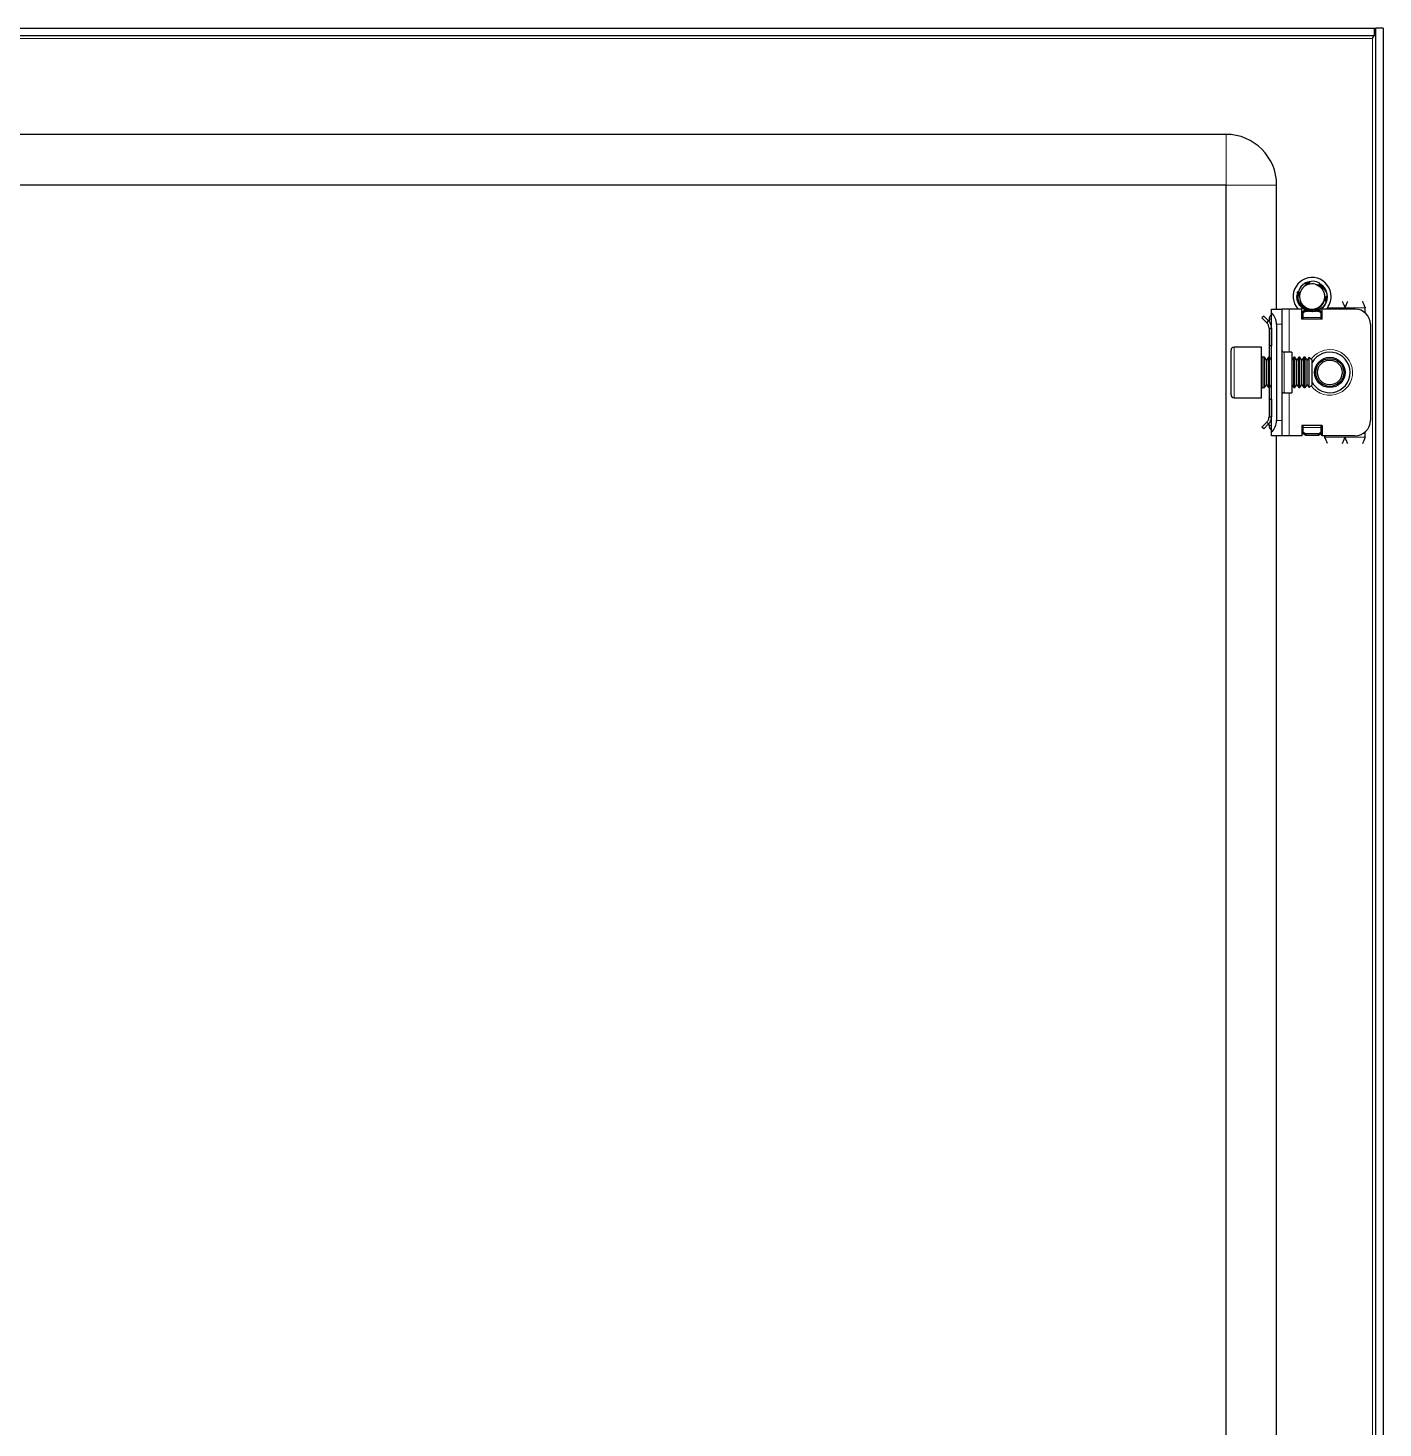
# Model space of a CAD drawing. Header units: millimetres. Extents: x -362 to 1083, y -390 to 999.
# Drawn here: x 815.4 to 1082.9, y 594.2 to 870.6 of the extents above; entities that cross this region are included whole.
import ezdxf

# ---------------------------------------------------------------- set-up
doc = ezdxf.new("R2010")
doc.units = ezdxf.units.MM

msp = doc.modelspace()

# ---------------------------------------------------------------- linework, layer by layer
at = {"color": 7, "linetype": 'Continuous', "lineweight": 25}
for p, q in [((538.63, 870.6), (1081.23, 870.6)), ((538.63, 869.1), (1081.23, 869.1)), ((1081.07, 869.1), (1080.83, 868.5)), ((1081.23, 869.1), (1081.23, 870.6)), ((1082.93, 870.6), (1081.43, 870.6)), ((1081.43, 870.6), (1081.43, -290.4)), ((1082.93, 870.6), (1082.93, -290.4)), ((1051.93, 849.6), (567.93, 849.6)), ((1051.93, 839.6), (567.93, 839.6)), ((1051.93, -259.4), (1051.93, 839.6)), ((1061.93, 815.1), (1061.93, 839.6)), ((1066.01, 818.3), (1066, 818.26)), ((1066.01, 818.3), (1066.09, 818.54)), ((1066.06, 818.49), (1066.05, 818.45)), ((1066.64, 819.52), (1067.17, 820.03)), ((1066.74, 819.65), (1067.02, 819.92)), ((1066.85, 819.77), (1066.82, 819.74)), ((1066.85, 819.77), (1067.01, 819.9)), ((1067.31, 820.12), (1067.51, 820.24)), ((1067.48, 820.23), (1067.44, 820.2)), ((1067.48, 820.16), (1067.44, 820.2)), ((1067.48, 820.23), (1067.71, 820.31)), ((1067.66, 820.32), (1067.62, 820.3)), ((1067.86, 820.4), (1067.81, 820.38)), ((1067.86, 820.4), (1068.08, 820.47)), ((1068.05, 820.47), (1068, 820.45)), ((1068.24, 820.52), (1068.19, 820.51)), ((1069.13, 820.59), (1068.38, 820.52)), ((1070.62, 820.08), (1070.58, 820.1)), ((1070.79, 819.95), (1070.75, 819.98)), ((1070.95, 819.82), (1070.91, 819.85)), ((1071.09, 819.68), (1071.06, 819.71)), ((1071.09, 819.68), (1071.21, 819.55)), ((1071.2, 819.56), (1071.19, 819.58)), ((1071.22, 818.47), (1071.39, 818.06)), ((1065.93, 817.69), (1065.96, 817.95)), ((1065.93, 817.49), (1065.96, 817.73)), ((1065.93, 817.69), (1065.93, 817.64)), ((1065.93, 817.49), (1065.93, 817.44)), ((1065.94, 817.9), (1065.94, 817.85)), ((1065.95, 817.29), (1065.95, 817.24)), ((1065.97, 818.11), (1065.96, 818.06)), ((1065.97, 817.1), (1065.98, 817.05)), ((1066.01, 816.92), (1066.02, 816.87)), ((1066.06, 816.74), (1066.07, 816.69)), ((1066.11, 816.56), (1066.12, 816.55)), ((1066.7, 815.59), (1066.73, 815.56)), ((1066.84, 815.45), (1066.87, 815.42)), ((1067.15, 815.19), (1066.94, 815.37)), ((1071.2, 815.63), (1071.03, 815.51)), ((1071.17, 815.67), (1071.05, 815.48)), ((1071.71, 816.48), (1071.61, 816.3)), ((1071.76, 816.62), (1071.78, 816.66)), ((1071.82, 816.8), (1071.83, 816.85)), ((1071.92, 817.4), (1071.86, 817.09)), ((1071.87, 816.99), (1071.88, 817.04)), ((1071.9, 817.2), (1071.91, 817.25)), ((1071.92, 817.4), (1071.93, 817.45)), ((1071.93, 817.6), (1071.93, 817.6)), ((1079.43, 814.34), (1079.43, 815.35)), ((1059.37, 813.74), (1059.01, 813.39)), ((1059.99, 812.41), (1059.01, 813.39)), ((1060.34, 812.76), (1059.37, 813.74)), ((1059.99, 812.41), (1060.34, 812.76)), ((1060.43, 813.1), (1060.43, 812.71)), ((1060.72, 813.81), (1060.93, 814.01)), ((1060.93, 815.1), (1062.93, 815.1)), ((1060.93, 814.34), (1060.93, 815.1)), ((1060.93, 790.86), (1060.93, 814.34)), ((1062.93, 815.1), (1062.93, 812.1)), ((1064.43, 815.1), (1062.93, 815.1)), ((1066.93, 815.1), (1064.43, 815.1)), ((1066.93, 813.1), (1066.93, 815.1)), ((1067.18, 814.28), (1066.93, 814.43)), ((1070.93, 813.1), (1066.93, 813.1)), ((1066.99, 815.31), (1067.03, 815.28)), ((1067.15, 815.19), (1067.19, 815.16)), ((1067.18, 814.72), (1067.52, 814.96)), ((1067.68, 814.72), (1067.18, 814.37)), ((1067.18, 814.37), (1067.18, 814.72)), ((1067.18, 813.45), (1067.18, 814.37)), ((1067.18, 813.1), (1067.18, 813.45)), ((1067.32, 815.07), (1067.36, 815.04)), ((1067.5, 814.96), (1067.36, 815.08)), ((1067.5, 814.96), (1067.54, 814.94)), ((1067.68, 814.72), (1068.08, 814.72)), ((1067.85, 814.8), (1067.9, 814.78)), ((1068.03, 814.74), (1068.07, 814.72)), ((1068.21, 814.69), (1068.25, 814.68)), ((1069.38, 814.64), (1069.2, 814.61)), ((1069.53, 814.66), (1069.57, 814.67)), ((1069.91, 814.76), (1069.72, 814.72)), ((1069.77, 814.72), (1070.18, 814.72)), ((1070.68, 814.37), (1070.18, 814.72)), ((1070.47, 815.02), (1070.2, 814.9)), ((1070.27, 815.01), (1070.68, 814.72)), ((1070.79, 815.25), (1070.61, 815.16)), ((1070.68, 814.72), (1070.68, 814.37)), ((1070.68, 814.37), (1070.68, 813.45)), ((1070.68, 813.45), (1070.68, 813.1)), ((1070.93, 814.43), (1070.73, 814.31)), ((1070.73, 814.31), (1070.73, 813.1)), ((1070.93, 813.1), (1070.93, 815.1)), ((1077.43, 815.1), (1070.93, 815.1)), ((1060.43, 811.35), (1060.93, 811.35)), ((1060.43, 811.35), (1060.43, 807.85)), ((1060.93, 811.35), (1060.93, 807.85)), ((1061.93, 812.1), (1061.93, 793.1)), ((1062.93, 812.1), (1062.93, 793.1)), ((1080.43, 812.1), (1080.43, 793.1)), ((1058.93, 807.6), (1053.53, 807.6)), ((1058.93, 797.6), (1058.93, 807.6)), ((1060.93, 807.85), (1060.43, 807.85)), ((1060.43, 807.85), (1060.43, 805.6)), ((1052.93, 798.2), (1052.93, 807)), ((1059.54, 805.6), (1059.18, 805.6)), ((1059.93, 805.05), (1059.54, 805.6)), ((1059.54, 805.13), (1059.54, 805.6)), ((1059.54, 799.6), (1059.54, 805.13)), ((1060.32, 805.6), (1059.93, 805.05)), ((1059.93, 804.66), (1059.93, 805.05)), ((1059.93, 800.15), (1059.93, 804.66)), ((1060.54, 805.6), (1060.32, 805.6)), ((1060.32, 805.13), (1060.32, 805.6)), ((1060.32, 799.6), (1060.32, 805.13)), ((1060.93, 805.05), (1060.54, 805.6)), ((1060.54, 805.13), (1060.54, 805.6)), ((1060.54, 799.6), (1060.54, 805.13)), ((1064.93, 806.6), (1063.43, 806.6)), ((1064.93, 806.6), (1064.93, 798.6)), ((1065.32, 805.6), (1064.93, 805.05)), ((1065.54, 805.6), (1065.32, 805.6)), ((1065.32, 805.13), (1065.32, 805.6)), ((1065.32, 799.6), (1065.32, 805.13)), ((1065.93, 805.05), (1065.54, 805.6)), ((1065.54, 805.13), (1065.54, 805.6)), ((1065.54, 799.6), (1065.54, 805.13)), ((1066.32, 805.6), (1065.93, 805.05)), ((1065.93, 804.66), (1065.93, 805.05)), ((1065.93, 800.15), (1065.93, 804.66)), ((1066.54, 805.6), (1066.32, 805.6)), ((1066.32, 805.13), (1066.32, 805.6)), ((1066.32, 799.6), (1066.32, 805.13)), ((1066.93, 805.05), (1066.54, 805.6)), ((1066.54, 805.13), (1066.54, 805.6)), ((1066.54, 799.6), (1066.54, 805.13)), ((1067.32, 805.6), (1066.93, 805.05)), ((1066.93, 804.66), (1066.93, 805.05)), ((1066.93, 800.15), (1066.93, 804.66)), ((1067.54, 805.6), (1067.32, 805.6)), ((1067.32, 805.13), (1067.32, 805.6)), ((1067.32, 799.6), (1067.32, 805.13)), ((1067.93, 805.05), (1067.54, 805.6)), ((1067.54, 805.13), (1067.54, 805.6)), ((1067.54, 799.6), (1067.54, 805.13)), ((1068.32, 805.6), (1067.93, 805.05)), ((1067.93, 804.66), (1067.93, 805.05)), ((1067.93, 800.15), (1067.93, 804.66)), ((1068.37, 805.6), (1068.32, 805.6)), ((1068.32, 805.13), (1068.32, 805.6)), ((1068.32, 799.6), (1068.32, 805.13)), ((1068.93, 805.05), (1068.37, 805.6)), ((1068.37, 799.6), (1068.37, 805.6)), ((1068.93, 800.15), (1068.93, 805.05)), ((1059.18, 799.6), (1059.54, 799.6)), ((1059.54, 799.6), (1059.93, 800.15)), ((1059.93, 800.15), (1060.32, 799.6)), ((1060.32, 799.6), (1060.54, 799.6)), ((1060.43, 799.6), (1060.43, 797.35)), ((1060.54, 799.6), (1060.93, 800.15)), ((1064.93, 800.15), (1065.32, 799.6)), ((1065.32, 799.6), (1065.54, 799.6)), ((1065.54, 799.6), (1065.93, 800.15)), ((1065.93, 800.15), (1066.32, 799.6)), ((1066.32, 799.6), (1066.54, 799.6)), ((1066.54, 799.6), (1066.93, 800.15)), ((1066.93, 800.15), (1067.32, 799.6)), ((1067.32, 799.6), (1067.54, 799.6)), ((1067.54, 799.6), (1067.93, 800.15)), ((1067.93, 800.15), (1068.32, 799.6)), ((1068.32, 799.6), (1068.37, 799.6)), ((1068.37, 799.6), (1068.93, 800.15)), ((1053.53, 797.6), (1058.93, 797.6)), ((1060.43, 797.35), (1060.93, 797.35)), ((1060.43, 797.35), (1060.43, 793.85)), ((1060.93, 797.35), (1060.93, 793.85)), ((1063.43, 798.6), (1064.93, 798.6)), ((1060.43, 793.85), (1060.93, 793.85)), ((1059.99, 792.79), (1059.01, 791.81)), ((1059.37, 791.46), (1059.01, 791.81)), ((1060.34, 792.44), (1059.37, 791.46)), ((1059.99, 792.79), (1060.34, 792.44)), ((1060.43, 792.1), (1060.43, 792.56)), ((1060.93, 791.19), (1060.72, 791.39)), ((1060.93, 790.1), (1060.93, 790.86)), ((1062.93, 793.1), (1062.93, 790.1)), ((1070.93, 792.1), (1066.93, 792.1)), ((1066.93, 792.1), (1066.93, 790.1)), ((1067.18, 791.75), (1067.18, 792.1)), ((1067.18, 790.83), (1067.18, 791.75)), ((1067.18, 790.83), (1067.68, 790.48)), ((1067.18, 790.48), (1067.18, 790.83)), ((1067.68, 790.13), (1067.18, 790.48)), ((1070.18, 790.48), (1067.68, 790.48)), ((1067.68, 790.48), (1067.68, 790.13)), ((1070.18, 790.48), (1070.68, 790.83)), ((1070.18, 790.13), (1070.18, 790.48)), ((1070.68, 790.48), (1070.18, 790.13)), ((1070.68, 792.1), (1070.68, 791.75)), ((1070.68, 791.75), (1070.68, 790.83)), ((1070.68, 790.83), (1070.68, 790.48)), ((1070.73, 792.1), (1070.73, 790.22)), ((1070.93, 792.1), (1070.93, 790.1)), ((1079.43, 789.85), (1079.43, 790.86)), ((1062.93, 790.1), (1060.93, 790.1)), ((1061.93, 302.6), (1061.93, 790.1)), ((1064.43, 790.1), (1062.93, 790.1)), ((1066.93, 790.1), (1064.43, 790.1)), ((1070.18, 790.13), (1067.68, 790.13)), ((1070.73, 790.22), (1070.93, 790.22)), ((1077.43, 790.1), (1070.93, 790.1)), ((1071.43, 789.85), (1071.43, 790.1))]:
    msp.add_line(p, q, dxfattribs=at)
at = {"color": 8, "linetype": 'Continuous', "lineweight": 18}
for p, q in [((539.03, 868.5), (1080.83, 868.5)), ((1080.83, 868.5), (1080.83, -288.3)), ((1051.93, 839.6), (1051.93, 849.6)), ((1051.93, 839.6), (1061.93, 839.6)), ((1071.93, 815.35), (1075.43, 815.35)), ((1079.43, 815.35), (1075.43, 815.35)), ((1060.93, 813.1), (1060.43, 813.1)), ((1060.93, 813.6), (1060.72, 813.81)), ((1064.43, 815.1), (1064.43, 806.6)), ((1070.68, 813.45), (1067.18, 813.45)), ((1062.93, 812.1), (1061.93, 812.1)), ((1053.53, 807.6), (1053.53, 797.6)), ((1059.18, 805.6), (1059.18, 800.98)), ((1063.43, 806.6), (1063.43, 798.6)), ((1059.18, 800.98), (1059.18, 799.6)), ((1064.43, 798.6), (1064.43, 790.1)), ((1060.93, 792.1), (1060.43, 792.1)), ((1060.93, 791.6), (1060.72, 791.39)), ((1061.93, 793.1), (1062.93, 793.1)), ((1067.18, 791.75), (1070.68, 791.75)), ((1075.43, 789.85), (1071.43, 789.85)), ((1079.43, 789.85), (1075.43, 789.85))]:
    msp.add_line(p, q, dxfattribs=at)
at = {"color": 7, "linetype": 'Continuous', "lineweight": 25}
for radius in [3, 2.76, 2.45]:
    msp.add_circle((1072.43, 802.6), radius, dxfattribs=at)
for centre, radius, start, end in [((1051.93, 839.6), 10, 0, 90), ((1068.93, 817.6), 3.75, 0, 221.8103), ((1068.93, 817.6), 2.5, 108.5944, 168.5944), ((1068.93, 817.6), 2.5, 75.8881, 108.5944), ((1068.93, 817.6), 3, 59.9286, 86.2193), ((1068.93, 817.6), 3, 360, 40.7437), ((1068.93, 817.6), 2.5, 168.5944, 228.5944), ((1068.93, 817.6), 2.5, 228.5944, 288.5944), ((1068.93, 817.6), 2.5, 288.5944, 348.5944), ((1068.93, 817.6), 2.5, 348.5944, 10.5165), ((1068.93, 817.6), 3.75, 318.1897, 0), ((1061.43, 813.1), 1, 135, 180), ((1058.93, 812.1), 3, 360, 48.1897), ((1077.43, 812.1), 3, 360, 90), ((1053.53, 807), 0.6, 90, 180), ((1063.43, 807.1), 0.5, 180, 270), ((1059.18, 805.85), 0.25, 180, 270), ((1072.43, 802.6), 4, 270, 151.045), ((1059.18, 799.35), 0.25, 90, 180), ((1072.43, 802.6), 4, 208.955, 270), ((1053.53, 798.2), 0.6, 180, 270), ((1063.43, 798.1), 0.5, 90, 180), ((1061.43, 792.1), 1, 180, 225), ((1058.93, 793.1), 3, 311.8103, 360), ((1077.43, 793.1), 3, 270, 360)]:
    msp.add_arc(centre, radius, start, end, dxfattribs=at)
at = {"color": 8, "linetype": 'Continuous', "lineweight": 18}
for start, end in [(215.4622, 90), (90, 144.5378)]:
    msp.add_arc((1072.43, 802.6), 4.5, start, end, dxfattribs=at)
at = {"color": 7, "linetype": 'Continuous', "lineweight": 25}
msp.add_open_spline([(1080.83, 868.5), (1080.86, 868.58), (1080.93, 868.74), (1081.03, 868.93), (1081.13, 869.07), (1081.2, 869.09), (1081.23, 869.1)], degree=3, dxfattribs=at)
for points, knots in [([(1081.43, 870.6), (1081.42, 870.42), (1081.39, 870.06), (1081.31, 869.68), (1081.23, 869.49), (1081.23, 869.48)], [0, 0, 0, 0, 0.48755, 0.97507, 1, 1, 1, 1]), ([(1065.97, 818.11), (1066.01, 818.11), (1066.07, 818.13), (1066.17, 818.13), (1066.26, 818.12), (1066.33, 818.09), (1066.4, 818.05), (1066.43, 818.02), (1066.45, 818)], [0, 0, 0, 0, 0.205811, 0.38496, 0.558827, 0.724121, 0.878934, 1, 1, 1, 1]), ([(1066.43, 818.05), (1066.41, 818.07), (1066.37, 818.12), (1066.29, 818.18), (1066.2, 818.22), (1066.1, 818.25), (1066.04, 818.26), (1066, 818.26)], [0, 0, 0, 0, 0.183111, 0.381533, 0.579913, 0.787111, 1, 1, 1, 1]), ([(1066.01, 818.3), (1066.05, 818.31), (1066.11, 818.32), (1066.21, 818.3), (1066.29, 818.28), (1066.36, 818.24), (1066.42, 818.19), (1066.45, 818.15), (1066.46, 818.13)], [0, 0, 0, 0, 0.207037, 0.38272, 0.55212, 0.712365, 0.86221, 1, 1, 1, 1]), ([(1066.47, 818.14), (1066.46, 818.16), (1066.44, 818.2), (1066.38, 818.27), (1066.31, 818.34), (1066.23, 818.39), (1066.14, 818.43), (1066.08, 818.44), (1066.05, 818.45)], [0, 0, 0, 0, 0.112687, 0.266978, 0.464332, 0.661607, 0.829157, 1, 1, 1, 1]), ([(1066.06, 818.49), (1066.09, 818.49), (1066.15, 818.49), (1066.24, 818.47), (1066.31, 818.43), (1066.38, 818.38), (1066.43, 818.32), (1066.46, 818.27), (1066.48, 818.23), (1066.48, 818.21)], [0, 0, 0, 0, 0.164802, 0.328662, 0.485343, 0.633184, 0.771489, 0.900657, 1, 1, 1, 1]), ([(1067.47, 820.15), (1067.39, 820.1), (1067.05, 819.87), (1066.55, 819.37), (1066.33, 818.81), (1066.23, 818.57)], [0, 0, 0, 0, 0.128781, 0.613629, 1, 1, 1, 1]), ([(1066.23, 818.57), (1066.23, 818.57), (1066.26, 818.56), (1066.31, 818.53), (1066.38, 818.48), (1066.42, 818.43), (1066.46, 818.35), (1066.49, 818.25), (1066.49, 818.15), (1066.48, 818.1), (1066.48, 818.09)], [0, 0, 0, 0, 0.022761, 0.192243, 0.346896, 0.477535, 0.588677, 0.783334, 0.968624, 1, 1, 1, 1]), ([(1066.5, 818.17), (1066.49, 818.2), (1066.48, 818.26), (1066.44, 818.35), (1066.39, 818.42), (1066.33, 818.49), (1066.28, 818.54), (1066.24, 818.56), (1066.23, 818.57)], [0, 0, 0, 0, 0.182737, 0.363423, 0.543947, 0.724373, 0.904747, 1, 1, 1, 1]), ([(1068.13, 819.97), (1068.12, 819.97), (1068.07, 819.95), (1067.99, 819.94), (1067.9, 819.94), (1067.81, 819.95), (1067.72, 819.98), (1067.64, 820.01), (1067.56, 820.06), (1067.51, 820.11), (1067.48, 820.14), (1067.47, 820.15)], [0, 0, 0, 0, 0.0429601, 0.1733, 0.2742626, 0.4010814, 0.5277159, 0.6542588, 0.7807587, 0.9368521, 1, 1, 1, 1]), ([(1067.48, 820.23), (1067.51, 820.21), (1067.57, 820.17), (1067.64, 820.1), (1067.68, 820.04), (1067.7, 820), (1067.7, 819.99)], [0, 0, 0, 0, 0.319514, 0.608493, 0.891527, 1, 1, 1, 1]), ([(1067.77, 819.96), (1067.77, 819.96), (1067.77, 820), (1067.76, 820.07), (1067.73, 820.16), (1067.68, 820.24), (1067.64, 820.28), (1067.62, 820.3)], [0, 0, 0, 0, 0.00279, 0.269575, 0.536371, 0.765499, 1, 1, 1, 1]), ([(1067.66, 820.32), (1067.69, 820.3), (1067.75, 820.26), (1067.81, 820.18), (1067.85, 820.1), (1067.88, 820.02), (1067.88, 819.97), (1067.88, 819.94)], [0, 0, 0, 0, 0.234253, 0.442787, 0.646465, 0.841043, 1, 1, 1, 1]), ([(1067.92, 819.94), (1067.92, 819.97), (1067.93, 820.03), (1067.92, 820.13), (1067.9, 820.22), (1067.86, 820.31), (1067.83, 820.36), (1067.81, 820.38)], [0, 0, 0, 0, 0.181695, 0.396783, 0.61186, 0.803681, 1, 1, 1, 1]), ([(1067.86, 820.4), (1067.88, 820.38), (1067.93, 820.33), (1067.98, 820.25), (1068.01, 820.16), (1068.03, 820.08), (1068.03, 820.01), (1068.02, 819.96), (1068.02, 819.95)], [0, 0, 0, 0, 0.208724, 0.39105, 0.568219, 0.73683, 0.894853, 1, 1, 1, 1]), ([(1068.04, 819.95), (1068.04, 819.96), (1068.06, 820), (1068.08, 820.07), (1068.08, 820.17), (1068.07, 820.27), (1068.05, 820.37), (1068.02, 820.42), (1068, 820.45)], [0, 0, 0, 0, 0.043388, 0.23288, 0.422274, 0.611632, 0.803279, 1, 1, 1, 1]), ([(1068.05, 820.47), (1068.07, 820.44), (1068.11, 820.39), (1068.15, 820.3), (1068.17, 820.22), (1068.17, 820.13), (1068.16, 820.06), (1068.14, 820), (1068.13, 819.98), (1068.12, 819.97)], [0, 0, 0, 0, 0.198483, 0.367712, 0.531083, 0.685778, 0.830503, 0.965152, 1, 1, 1, 1]), ([(1068.38, 820.52), (1068.39, 820.51), (1068.41, 820.46), (1068.43, 820.39), (1068.43, 820.3), (1068.41, 820.23), (1068.37, 820.15), (1068.31, 820.07), (1068.22, 820), (1068.16, 819.98), (1068.13, 819.97)], [0, 0, 0, 0, 0.098631, 0.238541, 0.378532, 0.49895, 0.601027, 0.777401, 0.9101, 1, 1, 1, 1]), ([(1068.15, 819.99), (1068.16, 820.01), (1068.19, 820.06), (1068.22, 820.15), (1068.24, 820.25), (1068.24, 820.37), (1068.21, 820.46), (1068.19, 820.51)], [0, 0, 0, 0, 0.13286, 0.29106, 0.491007, 0.69089, 1, 1, 1, 1]), ([(1068.24, 820.52), (1068.25, 820.49), (1068.28, 820.44), (1068.31, 820.36), (1068.31, 820.27), (1068.31, 820.2), (1068.28, 820.1), (1068.24, 820.04), (1068.21, 820.01)], [0, 0, 0, 0, 0.16279, 0.324686, 0.479688, 0.626058, 0.76302, 1, 1, 1, 1]), ([(1068.23, 820.02), (1068.24, 820.02), (1068.27, 820.05), (1068.3, 820.11), (1068.34, 820.19), (1068.38, 820.28), (1068.39, 820.37), (1068.39, 820.46), (1068.38, 820.5), (1068.38, 820.52)], [0, 0, 0, 0, 0.036757, 0.196192, 0.355485, 0.51469, 0.719746, 0.882005, 1, 1, 1, 1]), ([(1069.54, 820.02), (1069.82, 819.97), (1070.12, 819.92), (1070.39, 819.79), (1070.39, 819.79)], [0, 0, 0, 0, 0.965671, 1, 1, 1, 1]), ([(1069.54, 820.02), (1069.63, 819.99), (1069.77, 819.93), (1069.9, 819.86), (1069.94, 819.83)], [0, 0, 0, 0, 0.681733, 1, 1, 1, 1]), ([(1069.94, 819.83), (1070.01, 819.8), (1070.33, 819.64), (1070.84, 819.22), (1071.09, 818.72), (1071.22, 818.47)], [0, 0, 0, 0, 0.130652, 0.560007, 1, 1, 1, 1]), ([(1070.39, 819.79), (1070.39, 819.8), (1070.38, 819.85), (1070.37, 819.92), (1070.37, 820.01), (1070.39, 820.11), (1070.42, 820.17), (1070.43, 820.2)], [0, 0, 0, 0, 0.113604, 0.31095, 0.508229, 0.75166, 1, 1, 1, 1]), ([(1070.45, 820.19), (1070.45, 820.15), (1070.45, 820.08), (1070.42, 819.98), (1070.4, 819.92), (1070.38, 819.9), (1070.38, 819.9)], [0, 0, 0, 0, 0.357139, 0.680979, 0.998183, 1, 1, 1, 1]), ([(1070.39, 819.81), (1070.41, 819.83), (1070.46, 819.87), (1070.51, 819.94), (1070.56, 820.02), (1070.57, 820.07), (1070.58, 820.1)], [0, 0, 0, 0, 0.2282538, 0.5103507, 0.7523188, 1, 1, 1, 1]), ([(1071, 819.38), (1070.98, 819.38), (1070.94, 819.37), (1070.85, 819.36), (1070.75, 819.37), (1070.66, 819.41), (1070.58, 819.46), (1070.5, 819.55), (1070.43, 819.66), (1070.41, 819.75), (1070.39, 819.79)], [0, 0, 0, 0, 0.0736464, 0.1695635, 0.351373, 0.4388934, 0.519676, 0.6829056, 0.8511995, 1, 1, 1, 1]), ([(1070.62, 820.08), (1070.62, 820.04), (1070.61, 819.97), (1070.58, 819.88), (1070.53, 819.8), (1070.48, 819.74), (1070.44, 819.71), (1070.42, 819.7)], [0, 0, 0, 0, 0.240212, 0.454711, 0.664287, 0.864517, 1, 1, 1, 1]), ([(1070.44, 819.66), (1070.46, 819.67), (1070.52, 819.7), (1070.6, 819.76), (1070.66, 819.82), (1070.72, 819.9), (1070.74, 819.96), (1070.75, 819.98)], [0, 0, 0, 0, 0.172104, 0.391099, 0.610089, 0.802801, 1, 1, 1, 1]), ([(1070.79, 819.95), (1070.78, 819.92), (1070.77, 819.85), (1070.72, 819.76), (1070.67, 819.69), (1070.61, 819.64), (1070.55, 819.6), (1070.5, 819.59), (1070.49, 819.58)], [0, 0, 0, 0, 0.209239, 0.392702, 0.571062, 0.740844, 0.899958, 1, 1, 1, 1]), ([(1070.5, 819.56), (1070.51, 819.56), (1070.55, 819.57), (1070.63, 819.59), (1070.72, 819.64), (1070.79, 819.7), (1070.86, 819.77), (1070.89, 819.82), (1070.91, 819.85)], [0, 0, 0, 0, 0.0505, 0.241124, 0.431653, 0.622154, 0.808692, 1, 1, 1, 1]), ([(1070.95, 819.82), (1070.94, 819.79), (1070.91, 819.72), (1070.86, 819.65), (1070.8, 819.58), (1070.73, 819.54), (1070.65, 819.51), (1070.6, 819.49), (1070.57, 819.49), (1070.56, 819.49)], [0, 0, 0, 0, 0.198035, 0.367663, 0.531495, 0.686664, 0.831818, 0.981917, 1, 1, 1, 1]), ([(1070.58, 819.48), (1070.58, 819.48), (1070.61, 819.48), (1070.68, 819.49), (1070.77, 819.51), (1070.85, 819.54), (1070.92, 819.58), (1071, 819.64), (1071.04, 819.69), (1071.06, 819.71)], [0, 0, 0, 0, 0.018281, 0.175639, 0.332896, 0.490097, 0.647274, 0.821632, 1, 1, 1, 1]), ([(1071.09, 819.68), (1071.08, 819.66), (1071.05, 819.6), (1070.99, 819.54), (1070.92, 819.49), (1070.85, 819.45), (1070.77, 819.43), (1070.7, 819.42), (1070.65, 819.43), (1070.62, 819.44)], [0, 0, 0, 0, 0.159446, 0.318034, 0.469983, 0.61348, 0.747649, 0.872856, 1, 1, 1, 1]), ([(1070.64, 819.43), (1070.67, 819.42), (1070.73, 819.41), (1070.81, 819.41), (1070.89, 819.42), (1070.97, 819.44), (1071.08, 819.49), (1071.15, 819.54), (1071.19, 819.58)], [0, 0, 0, 0, 0.149407, 0.278563, 0.407661, 0.536722, 0.727045, 1, 1, 1, 1]), ([(1071.2, 819.56), (1071.19, 819.53), (1071.15, 819.49), (1071.09, 819.43), (1071.04, 819.4), (1071, 819.38), (1071, 819.38)], [0, 0, 0, 0, 0.315056, 0.630194, 0.945514, 1, 1, 1, 1]), ([(1071, 819.38), (1071.02, 819.36), (1071.27, 819.14), (1071.61, 818.68), (1071.86, 818.07), (1071.91, 817.72), (1071.93, 817.6)], [0, 0, 0, 0, 0.050685, 0.485619, 0.826643, 1, 1, 1, 1]), ([(1065.93, 817.69), (1065.96, 817.71), (1066.02, 817.74), (1066.12, 817.76), (1066.21, 817.77), (1066.26, 817.76), (1066.28, 817.76)], [0, 0, 0, 0, 0.293779, 0.558982, 0.818494, 1, 1, 1, 1]), ([(1066.16, 817.67), (1066.14, 817.67), (1066.09, 817.68), (1066.01, 817.67), (1065.96, 817.65), (1065.93, 817.64)], [0, 0, 0, 0, 0.236131, 0.613435, 1, 1, 1, 1]), ([(1066.7, 815.59), (1066.58, 815.74), (1066.3, 816.09), (1066.01, 816.75), (1065.96, 817.26), (1065.93, 817.51)], [0, 0, 0, 0, 0.274163, 0.639603, 1, 1, 1, 1]), ([(1065.94, 817.9), (1065.98, 817.91), (1066.04, 817.94), (1066.14, 817.95), (1066.23, 817.95), (1066.31, 817.93), (1066.37, 817.91), (1066.39, 817.89), (1066.39, 817.89)], [0, 0, 0, 0, 0.227908, 0.430276, 0.627707, 0.816134, 0.99284, 1, 1, 1, 1]), ([(1066.32, 817.8), (1066.32, 817.8), (1066.28, 817.83), (1066.21, 817.85), (1066.12, 817.87), (1066.03, 817.87), (1065.97, 817.86), (1065.94, 817.85)], [0, 0, 0, 0, 0.050156, 0.304513, 0.55888, 0.776903, 1, 1, 1, 1]), ([(1066.04, 816.86), (1066.02, 816.9), (1065.96, 817.05), (1065.95, 817.21), (1065.94, 817.33)], [0, 0, 0, 0, 0.2829098, 1, 1, 1, 1]), ([(1066.41, 817.92), (1066.38, 817.94), (1066.33, 817.98), (1066.24, 818.02), (1066.15, 818.05), (1066.06, 818.06), (1065.99, 818.06), (1065.96, 818.06)], [0, 0, 0, 0, 0.19243, 0.403622, 0.614801, 0.805152, 1, 1, 1, 1]), ([(1066.24, 816.3), (1066.22, 816.33), (1066.13, 816.47), (1066.08, 816.63), (1066.05, 816.76)], [0, 0, 0, 0, 0.192577, 1, 1, 1, 1]), ([(1066.48, 818.09), (1066.47, 818.07), (1066.45, 817.99), (1066.4, 817.89), (1066.33, 817.8), (1066.26, 817.74), (1066.19, 817.69), (1066.14, 817.66), (1066.1, 817.64), (1066.09, 817.64)], [0, 0, 0, 0, 0.125166, 0.336769, 0.488675, 0.640371, 0.791962, 0.943503, 1, 1, 1, 1]), ([(1066.09, 817.64), (1066.1, 817.57), (1066.11, 817.17), (1066.29, 816.5), (1066.66, 816.03), (1066.83, 815.8)], [0, 0, 0, 0, 0.108003, 0.585763, 1, 1, 1, 1]), ([(1066.62, 815.72), (1066.58, 815.76), (1066.44, 815.89), (1066.35, 816.07), (1066.28, 816.19)], [0, 0, 0, 0, 0.288707, 1, 1, 1, 1]), ([(1066.7, 815.59), (1066.72, 815.61), (1066.75, 815.66), (1066.82, 815.72), (1066.89, 815.76), (1066.96, 815.79), (1067.03, 815.81), (1067.1, 815.81), (1067.13, 815.8), (1067.15, 815.79)], [0, 0, 0, 0, 0.169226, 0.337427, 0.497935, 0.649179, 0.790582, 0.922688, 1, 1, 1, 1]), ([(1067.3, 815.74), (1067.28, 815.75), (1067.24, 815.76), (1067.14, 815.76), (1067.02, 815.74), (1066.91, 815.7), (1066.82, 815.64), (1066.76, 815.59), (1066.73, 815.56)], [0, 0, 0, 0, 0.0626043, 0.195119, 0.4619789, 0.6215739, 0.781143, 1, 1, 1, 1]), ([(1066.83, 815.8), (1066.83, 815.81), (1066.86, 815.82), (1066.91, 815.84), (1067, 815.85), (1067.1, 815.83), (1067.21, 815.78), (1067.26, 815.74), (1067.28, 815.73)], [0, 0, 0, 0, 0.0458661, 0.2307436, 0.3874614, 0.6582461, 0.861978, 1, 1, 1, 1]), ([(1067.19, 815.79), (1067.16, 815.8), (1067.1, 815.82), (1067.01, 815.83), (1066.91, 815.82), (1066.86, 815.81), (1066.83, 815.8)], [0, 0, 0, 0, 0.2517951, 0.502165, 0.752314, 1, 1, 1, 1]), ([(1066.84, 815.45), (1066.85, 815.48), (1066.88, 815.54), (1066.94, 815.61), (1067, 815.67), (1067.08, 815.71), (1067.16, 815.74), (1067.22, 815.74), (1067.26, 815.74)], [0, 0, 0, 0, 0.194636, 0.358964, 0.517123, 0.666522, 0.806184, 1, 1, 1, 1]), ([(1067.29, 815.68), (1067.25, 815.67), (1067.19, 815.66), (1067.09, 815.62), (1067.01, 815.57), (1066.93, 815.5), (1066.89, 815.45), (1066.87, 815.42)], [0, 0, 0, 0, 0.190996, 0.383798, 0.576553, 0.78528, 1, 1, 1, 1]), ([(1066.99, 815.31), (1067, 815.35), (1067.02, 815.41), (1067.07, 815.5), (1067.12, 815.56), (1067.19, 815.61), (1067.25, 815.65), (1067.28, 815.65), (1067.3, 815.65)], [0, 0, 0, 0, 0.219212, 0.409339, 0.593597, 0.768568, 0.932394, 1, 1, 1, 1]), ([(1067.39, 815.59), (1067.39, 815.59), (1067.35, 815.59), (1067.29, 815.56), (1067.2, 815.5), (1067.13, 815.44), (1067.07, 815.37), (1067.04, 815.31), (1067.03, 815.28)], [0, 0, 0, 0, 0.0026927, 0.2082095, 0.4136415, 0.6190567, 0.807274, 1, 1, 1, 1]), ([(1067.15, 815.19), (1067.16, 815.22), (1067.17, 815.29), (1067.21, 815.38), (1067.26, 815.45), (1067.32, 815.51), (1067.37, 815.55), (1067.4, 815.56), (1067.4, 815.57)], [0, 0, 0, 0, 0.222831, 0.420099, 0.612409, 0.79585, 0.967895, 1, 1, 1, 1]), ([(1067.45, 815.47), (1067.43, 815.46), (1067.39, 815.44), (1067.33, 815.39), (1067.27, 815.32), (1067.22, 815.24), (1067.2, 815.18), (1067.19, 815.16)], [0, 0, 0, 0, 0.084965, 0.329338, 0.573716, 0.784411, 1, 1, 1, 1]), ([(1067.28, 815.73), (1067.28, 815.72), (1067.32, 815.68), (1067.37, 815.62), (1067.42, 815.54), (1067.45, 815.45), (1067.48, 815.36), (1067.48, 815.31), (1067.48, 815.28)], [0, 0, 0, 0, 0.066273, 0.267344, 0.423096, 0.618734, 0.814089, 1, 1, 1, 1]), ([(1067.32, 815.07), (1067.32, 815.1), (1067.33, 815.17), (1067.36, 815.27), (1067.4, 815.35), (1067.44, 815.4), (1067.46, 815.42), (1067.46, 815.42)], [0, 0, 0, 0, 0.275174, 0.522846, 0.765225, 0.99702, 1, 1, 1, 1]), ([(1070.09, 815.24), (1070.15, 815.28), (1070.47, 815.46), (1070.97, 815.93), (1071.28, 816.51), (1071.36, 816.85), (1071.38, 816.91)], [0, 0, 0, 0, 0.104785, 0.513079, 0.918136, 1, 1, 1, 1]), ([(1071.76, 816.62), (1071.56, 816.2), (1071.24, 815.55), (1070.65, 815.15), (1070.45, 815.02)], [0, 0, 0, 0, 0.657042, 1, 1, 1, 1]), ([(1071.48, 816.08), (1071.46, 816.03), (1071.36, 815.73), (1071.11, 815.52), (1070.91, 815.34)], [0, 0, 0, 0, 0.171865, 1, 1, 1, 1]), ([(1070.94, 815.37), (1070.94, 815.38), (1070.95, 815.39), (1070.96, 815.4), (1070.97, 815.4)], [0, 0, 0, 0, 0.485158, 1, 1, 1, 1]), ([(1071.07, 815.5), (1071.08, 815.5), (1071.09, 815.52), (1071.1, 815.53), (1071.1, 815.53)], [0, 0, 0, 0, 0.4842322, 1, 1, 1, 1]), ([(1071.56, 816.21), (1071.53, 816.14), (1071.45, 815.93), (1071.29, 815.77), (1071.18, 815.66)], [0, 0, 0, 0, 0.333789, 1, 1, 1, 1]), ([(1071.35, 815.85), (1071.34, 815.83), (1071.3, 815.74), (1071.23, 815.68), (1071.19, 815.63)], [0, 0, 0, 0, 0.297677, 1, 1, 1, 1]), ([(1071.2, 815.63), (1071.2, 815.64), (1071.22, 815.66), (1071.23, 815.68), (1071.24, 815.69)], [0, 0, 0, 0, 0.296796, 1, 1, 1, 1]), ([(1071.38, 816.91), (1071.37, 816.95), (1071.36, 817.01), (1071.37, 817.08), (1071.38, 817.11)], [0, 0, 0, 0, 0.544473, 1, 1, 1, 1]), ([(1071.82, 816.8), (1071.79, 816.8), (1071.73, 816.8), (1071.64, 816.81), (1071.56, 816.84), (1071.5, 816.89), (1071.44, 816.94), (1071.4, 816.99), (1071.38, 817.03), (1071.37, 817.05)], [0, 0, 0, 0, 0.165667, 0.330522, 0.488809, 0.638525, 0.778629, 0.909213, 1, 1, 1, 1]), ([(1071.76, 816.62), (1071.74, 816.62), (1071.68, 816.63), (1071.6, 816.66), (1071.53, 816.7), (1071.47, 816.76), (1071.43, 816.82), (1071.39, 816.88), (1071.37, 816.93), (1071.37, 816.97), (1071.37, 816.98)], [0, 0, 0, 0, 0.154027, 0.307095, 0.452862, 0.590123, 0.718565, 0.838856, 0.95247, 1, 1, 1, 1]), ([(1071.38, 817.11), (1071.38, 817.11), (1071.39, 817.16), (1071.41, 817.22), (1071.43, 817.26), (1071.44, 817.27)], [0, 0, 0, 0, 0.157682, 0.80304, 1, 1, 1, 1]), ([(1071.44, 817.27), (1071.44, 817.38), (1071.46, 817.64), (1071.41, 817.9), (1071.39, 818.06)], [0, 0, 0, 0, 0.408521, 1, 1, 1, 1]), ([(1071.4, 817.1), (1071.42, 817.08), (1071.45, 817.04), (1071.51, 816.98), (1071.58, 816.93), (1071.66, 816.89), (1071.74, 816.86), (1071.8, 816.85), (1071.83, 816.85)], [0, 0, 0, 0, 0.137266, 0.30795, 0.478578, 0.649185, 0.822833, 1, 1, 1, 1]), ([(1071.4, 816.96), (1071.41, 816.95), (1071.43, 816.91), (1071.48, 816.84), (1071.55, 816.77), (1071.63, 816.72), (1071.7, 816.68), (1071.75, 816.67), (1071.78, 816.66)], [0, 0, 0, 0, 0.076151, 0.276704, 0.47712, 0.677473, 0.837574, 1, 1, 1, 1]), ([(1071.41, 817.25), (1071.42, 817.24), (1071.45, 817.2), (1071.51, 817.15), (1071.6, 817.1), (1071.69, 817.06), (1071.78, 817.04), (1071.84, 817.04), (1071.88, 817.04)], [0, 0, 0, 0, 0.069872, 0.258455, 0.446951, 0.635422, 0.81547, 1, 1, 1, 1]), ([(1071.87, 816.99), (1071.83, 816.99), (1071.77, 816.98), (1071.67, 816.98), (1071.59, 817), (1071.51, 817.04), (1071.45, 817.08), (1071.42, 817.11), (1071.41, 817.13)], [0, 0, 0, 0, 0.208898, 0.388587, 0.562428, 0.727295, 0.881578, 1, 1, 1, 1]), ([(1071.9, 817.2), (1071.87, 817.19), (1071.8, 817.16), (1071.71, 817.16), (1071.62, 817.17), (1071.53, 817.19), (1071.47, 817.22), (1071.44, 817.25), (1071.43, 817.26)], [0, 0, 0, 0, 0.214065, 0.402363, 0.585629, 0.760234, 0.923894, 1, 1, 1, 1]), ([(1071.44, 817.31), (1071.45, 817.33), (1071.46, 817.36), (1071.5, 817.41), (1071.56, 817.46), (1071.62, 817.51), (1071.7, 817.56), (1071.78, 817.58), (1071.86, 817.6), (1071.91, 817.6), (1071.93, 817.6)], [0, 0, 0, 0, 0.060221, 0.18113, 0.301988, 0.42281, 0.589437, 0.75603, 0.87711, 1, 1, 1, 1]), ([(1071.47, 817.36), (1071.49, 817.34), (1071.54, 817.3), (1071.63, 817.26), (1071.73, 817.24), (1071.82, 817.23), (1071.88, 817.24), (1071.91, 817.25)], [0, 0, 0, 0, 0.189173, 0.404697, 0.62022, 0.807935, 1, 1, 1, 1]), ([(1071.92, 817.4), (1071.89, 817.39), (1071.83, 817.36), (1071.73, 817.34), (1071.64, 817.34), (1071.56, 817.36), (1071.51, 817.38), (1071.49, 817.39)], [0, 0, 0, 0, 0.2350388, 0.4455322, 0.6512681, 0.8478535, 1, 1, 1, 1]), ([(1071.69, 816.49), (1071.68, 816.43), (1071.65, 816.3), (1071.58, 816.19), (1071.54, 816.13)], [0, 0, 0, 0, 0.462482, 1, 1, 1, 1]), ([(1071.57, 817.47), (1071.6, 817.46), (1071.66, 817.44), (1071.75, 817.43), (1071.84, 817.43), (1071.9, 817.45), (1071.93, 817.45)], [0, 0, 0, 0, 0.237597, 0.5167288, 0.7555275, 1, 1, 1, 1]), ([(1071.93, 817.61), (1071.9, 817.59), (1071.84, 817.56), (1071.74, 817.53), (1071.68, 817.53), (1071.66, 817.53)], [0, 0, 0, 0, 0.371226, 0.708872, 1, 1, 1, 1]), ([(1071.87, 816.99), (1071.86, 816.94), (1071.84, 816.86), (1071.81, 816.79), (1071.8, 816.76)], [0, 0, 0, 0, 0.6579883, 1, 1, 1, 1]), ([(1071.93, 817.61), (1071.93, 817.56), (1071.93, 817.48), (1071.92, 817.4), (1071.91, 817.38)], [0, 0, 0, 0, 0.659859, 1, 1, 1, 1]), ([(1074.86, 816.66), (1074.94, 816.51), (1075.11, 816.16), (1075.3, 815.67), (1075.41, 815.39), (1075.43, 815.35)], [0, 0, 0, 0, 0.4154826, 0.9171518, 1, 1, 1, 1]), ([(1075.43, 815.35), (1075.52, 815.59), (1075.72, 816.08), (1075.91, 816.48), (1076, 816.67)], [0, 0, 0, 0, 0.5020654, 1, 1, 1, 1]), ([(1078.86, 816.66), (1078.94, 816.51), (1079.11, 816.16), (1079.3, 815.67), (1079.41, 815.39), (1079.43, 815.35)], [0, 0, 0, 0, 0.415483, 0.917152, 1, 1, 1, 1]), ([(1060.93, 811.35), (1060.9, 811.59), (1060.85, 812.08), (1060.57, 812.53), (1060.37, 812.74), (1060.34, 812.76)], [0, 0, 0, 0, 0.461863, 0.923726, 1, 1, 1, 1]), ([(1067.48, 815.28), (1067.46, 815.26), (1067.42, 815.21), (1067.38, 815.13), (1067.37, 815.07), (1067.36, 815.04)], [0, 0, 0, 0, 0.351509, 0.671861, 1, 1, 1, 1]), ([(1067.48, 815.28), (1067.55, 815.25), (1067.87, 815.07), (1068.54, 814.89), (1069.16, 814.93), (1069.46, 815), (1069.46, 815)], [0, 0, 0, 0, 0.102158, 0.551599, 0.99962, 1, 1, 1, 1]), ([(1067.56, 815.26), (1067.56, 815.25), (1067.56, 815.22), (1067.55, 815.15), (1067.53, 815.06), (1067.5, 815), (1067.48, 814.97)], [0, 0, 0, 0, 0.058255, 0.305509, 0.64716, 1, 1, 1, 1]), ([(1069.53, 814.66), (1069.5, 814.65), (1069.18, 814.59), (1068.54, 814.58), (1067.88, 814.77), (1067.55, 814.94), (1067.48, 814.97)], [0, 0, 0, 0, 0.044285, 0.46488, 0.894202, 1, 1, 1, 1]), ([(1067.5, 814.96), (1067.5, 815), (1067.5, 815.07), (1067.52, 815.16), (1067.54, 815.22), (1067.56, 815.24)], [0, 0, 0, 0, 0.3714319, 0.710618, 1, 1, 1, 1]), ([(1068.41, 814.66), (1068.37, 814.66), (1068.22, 814.67), (1068.09, 814.72), (1068, 814.75)], [0, 0, 0, 0, 0.3173854, 1, 1, 1, 1]), ([(1069.1, 814.63), (1069.03, 814.62), (1068.86, 814.59), (1068.69, 814.61), (1068.59, 814.62)], [0, 0, 0, 0, 0.399625, 1, 1, 1, 1]), ([(1069.46, 815), (1069.47, 815.01), (1069.49, 815.06), (1069.55, 815.14), (1069.64, 815.2), (1069.7, 815.22), (1069.73, 815.23)], [0, 0, 0, 0, 0.153621, 0.528305, 0.811762, 1, 1, 1, 1]), ([(1069.6, 815.17), (1069.58, 815.15), (1069.53, 815.11), (1069.49, 815.05), (1069.47, 815.01), (1069.46, 815)], [0, 0, 0, 0, 0.41332, 0.833507, 1, 1, 1, 1]), ([(1069.53, 814.66), (1069.52, 814.69), (1069.49, 814.74), (1069.48, 814.82), (1069.48, 814.91), (1069.49, 814.98), (1069.52, 815.07), (1069.57, 815.13), (1069.6, 815.16)], [0, 0, 0, 0, 0.162579, 0.32416, 0.478216, 0.623372, 0.759205, 1, 1, 1, 1]), ([(1069.64, 815.16), (1069.64, 815.16), (1069.6, 815.12), (1069.57, 815.03), (1069.55, 814.92), (1069.54, 814.83), (1069.55, 814.75), (1069.56, 814.7), (1069.57, 814.67)], [0, 0, 0, 0, 0.001313, 0.309582, 0.493731, 0.677835, 0.837663, 1, 1, 1, 1]), ([(1069.71, 814.7), (1069.69, 814.73), (1069.66, 814.79), (1069.63, 814.88), (1069.61, 814.96), (1069.62, 815.04), (1069.64, 815.12), (1069.66, 815.17), (1069.68, 815.2), (1069.69, 815.21)], [0, 0, 0, 0, 0.195461, 0.359649, 0.517607, 0.666788, 0.806268, 0.936243, 1, 1, 1, 1]), ([(1069.75, 815.22), (1069.74, 815.19), (1069.72, 815.14), (1069.7, 815.05), (1069.7, 814.96), (1069.71, 814.85), (1069.74, 814.77), (1069.76, 814.72)], [0, 0, 0, 0, 0.147065, 0.321231, 0.495346, 0.669443, 1, 1, 1, 1]), ([(1069.71, 814.7), (1069.72, 814.71), (1069.74, 814.71), (1069.75, 814.72), (1069.76, 814.72)], [0, 0, 0, 0, 0.4789775, 1, 1, 1, 1]), ([(1069.73, 815.23), (1069.74, 815.23), (1069.79, 815.25), (1069.87, 815.26), (1069.96, 815.26), (1070.03, 815.25), (1070.08, 815.24), (1070.09, 815.24)], [0, 0, 0, 0, 0.099011, 0.388276, 0.61301, 0.895384, 1, 1, 1, 1]), ([(1069.91, 814.76), (1069.88, 814.79), (1069.84, 814.84), (1069.79, 814.93), (1069.77, 815.01), (1069.76, 815.09), (1069.76, 815.16), (1069.77, 815.2), (1069.78, 815.22)], [0, 0, 0, 0, 0.213002, 0.396975, 0.575181, 0.744364, 0.902779, 1, 1, 1, 1]), ([(1069.88, 815.26), (1069.88, 815.26), (1069.86, 815.22), (1069.85, 815.15), (1069.85, 815.05), (1069.87, 814.95), (1069.9, 814.86), (1069.94, 814.81), (1069.95, 814.78)], [0, 0, 0, 0, 0.019058, 0.219488, 0.419831, 0.620151, 0.807785, 1, 1, 1, 1]), ([(1070.1, 814.84), (1070.07, 814.86), (1070.02, 814.91), (1069.96, 814.99), (1069.92, 815.07), (1069.9, 815.15), (1069.9, 815.22), (1069.9, 815.25), (1069.91, 815.26)], [0, 0, 0, 0, 0.218347, 0.41099, 0.598711, 0.777744, 0.945667, 1, 1, 1, 1]), ([(1070.1, 814.84), (1070.08, 814.83), (1070.02, 814.8), (1069.95, 814.79), (1069.91, 814.78)], [0, 0, 0, 0, 0.301025, 1, 1, 1, 1]), ([(1069.91, 814.76), (1069.91, 814.77), (1069.93, 814.77), (1069.94, 814.78), (1069.95, 814.78)], [0, 0, 0, 0, 0.4765794, 1, 1, 1, 1]), ([(1070.01, 815.25), (1070.01, 815.24), (1070, 815.18), (1070.02, 815.1), (1070.05, 815.01), (1070.09, 814.93), (1070.13, 814.88), (1070.14, 814.86)], [0, 0, 0, 0, 0.114393, 0.350182, 0.585971, 0.790611, 1, 1, 1, 1]), ([(1070.29, 814.93), (1070.26, 814.95), (1070.2, 814.99), (1070.13, 815.06), (1070.09, 815.14), (1070.06, 815.2), (1070.06, 815.24), (1070.05, 815.25)], [0, 0, 0, 0, 0.260762, 0.494805, 0.723794, 0.94279, 1, 1, 1, 1]), ([(1070.1, 814.84), (1070.11, 814.84), (1070.12, 814.85), (1070.14, 814.85), (1070.14, 814.86)], [0, 0, 0, 0, 0.476486, 1, 1, 1, 1]), ([(1070.11, 815.28), (1070.12, 815.28), (1070.16, 815.27), (1070.23, 815.24), (1070.3, 815.19), (1070.39, 815.12), (1070.43, 815.05), (1070.45, 815.02)], [0, 0, 0, 0, 0.084477, 0.253367, 0.470159, 0.686909, 1, 1, 1, 1]), ([(1070.17, 815.23), (1070.18, 815.21), (1070.19, 815.16), (1070.22, 815.09), (1070.27, 815.01), (1070.31, 814.97), (1070.33, 814.95)], [0, 0, 0, 0, 0.154183, 0.462567, 0.728091, 1, 1, 1, 1]), ([(1070.47, 815.02), (1070.44, 815.04), (1070.38, 815.08), (1070.3, 815.15), (1070.27, 815.2), (1070.25, 815.22)], [0, 0, 0, 0, 0.362858, 0.693435, 1, 1, 1, 1]), ([(1070.29, 814.93), (1070.29, 814.93), (1070.31, 814.94), (1070.32, 814.94), (1070.33, 814.95)], [0, 0, 0, 0, 0.477867, 1, 1, 1, 1]), ([(1070.64, 815.13), (1070.62, 815.12), (1070.57, 815.09), (1070.52, 815.07), (1070.47, 815.05)], [0, 0, 0, 0, 0.230751, 1, 1, 1, 1]), ([(1070.47, 815.02), (1070.47, 815.03), (1070.49, 815.04), (1070.5, 815.05), (1070.51, 815.05)], [0, 0, 0, 0, 0.480194, 1, 1, 1, 1]), ([(1070.64, 815.13), (1070.64, 815.14), (1070.65, 815.15), (1070.67, 815.16), (1070.67, 815.16)], [0, 0, 0, 0, 0.482687, 1, 1, 1, 1]), ([(1070.79, 815.25), (1070.8, 815.25), (1070.81, 815.26), (1070.82, 815.27), (1070.83, 815.28)], [0, 0, 0, 0, 0.484546, 1, 1, 1, 1]), ([(1060.43, 811.35), (1060.41, 811.54), (1060.38, 811.83), (1060.19, 812.18), (1060.06, 812.33), (1059.99, 812.41)], [0, 0, 0, 0, 0.485042, 0.738404, 1, 1, 1, 1]), ([(1059.99, 792.79), (1060.11, 792.94), (1060.29, 793.17), (1060.41, 793.55), (1060.42, 793.75), (1060.43, 793.85)], [0, 0, 0, 0, 0.485042, 0.738404, 1, 1, 1, 1]), ([(1060.34, 792.44), (1060.5, 792.63), (1060.8, 793), (1060.92, 793.53), (1060.93, 793.81), (1060.93, 793.85)], [0, 0, 0, 0, 0.461863, 0.923726, 1, 1, 1, 1]), ([(1072, 788.54), (1071.92, 788.7), (1071.75, 789.04), (1071.56, 789.53), (1071.44, 789.81), (1071.43, 789.85)], [0, 0, 0, 0, 0.415483, 0.917152, 1, 1, 1, 1]), ([(1075.43, 789.85), (1075.33, 789.61), (1075.14, 789.12), (1074.95, 788.72), (1074.86, 788.53)], [0, 0, 0, 0, 0.502065, 1, 1, 1, 1]), ([(1076, 788.54), (1075.92, 788.7), (1075.75, 789.04), (1075.56, 789.53), (1075.44, 789.81), (1075.43, 789.85)], [0, 0, 0, 0, 0.415483, 0.917152, 1, 1, 1, 1]), ([(1079.43, 789.85), (1079.33, 789.61), (1079.14, 789.12), (1078.95, 788.72), (1078.86, 788.53)], [0, 0, 0, 0, 0.5020654, 1, 1, 1, 1])]:
    msp.add_open_spline(points, degree=3, knots=knots, dxfattribs=at)

doc.saveas('drawing.dxf')
